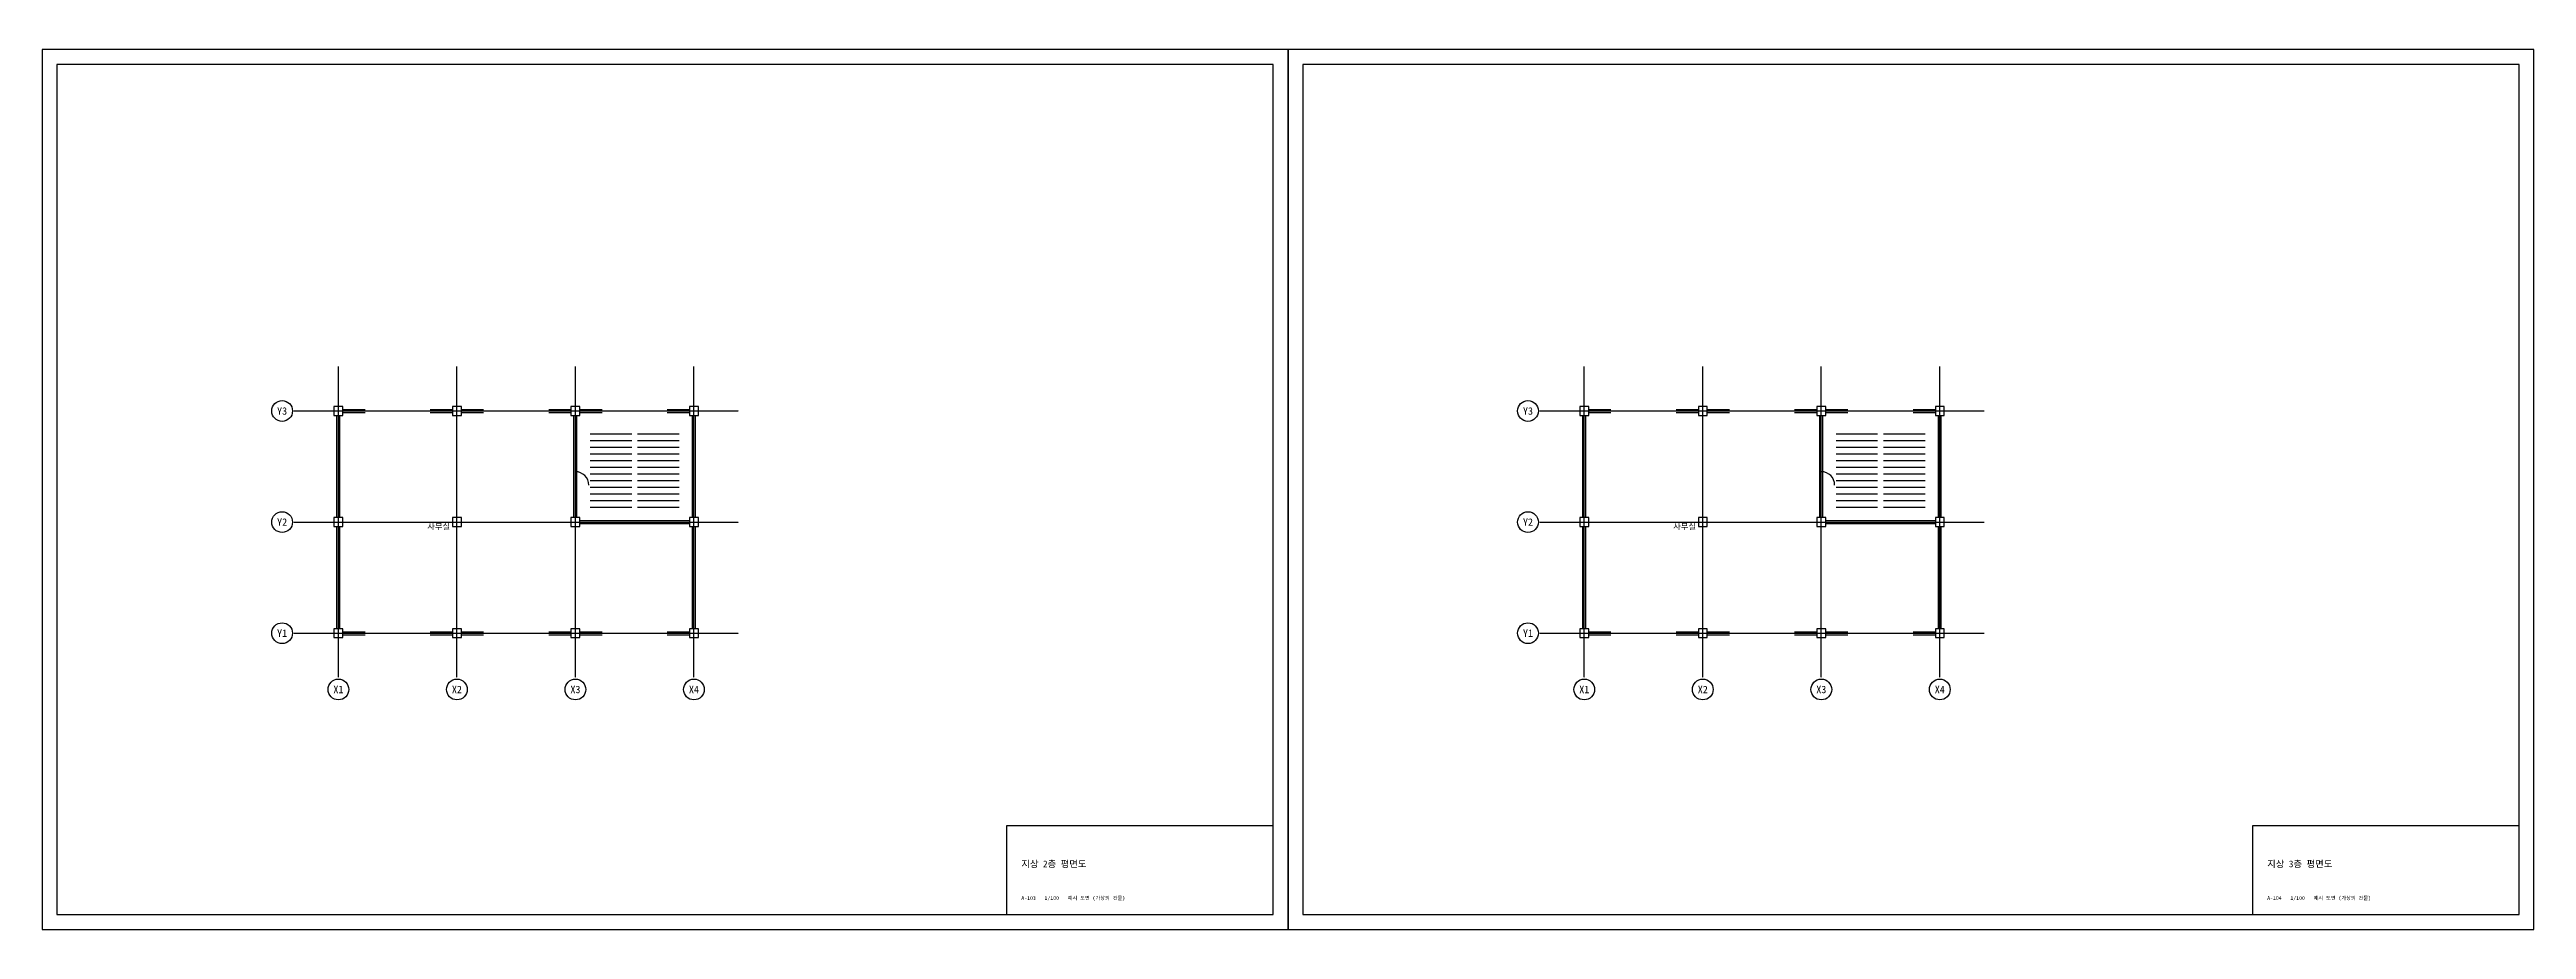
# Model space of a CAD drawing. Header units: millimetres. Extents: x 0 to 420500, y 0 to 59400.
# Drawn here: x 168700 to 335900, y 0 to 59400 of the extents above; entities that cross this region are included whole.
import ezdxf
from ezdxf.enums import TextEntityAlignment as Align

# ---------------------------------------------------------------- set-up
doc = ezdxf.new("R2010")
doc.units = ezdxf.units.MM
doc.linetypes.add('CENTER', pattern=[5.08, 3.175, -0.635, 0.635, -0.635])
for name, color, linetype in [('A-COL', 2, 'Continuous'), ('A-DOOR', 3, 'Continuous'), ('A-GRID', 1, 'Continuous'), ('A-STAIR', 6, 'Continuous'), ('A-TEXT', 7, 'Continuous'), ('A-WALL', 7, 'Continuous'), ('A-WIN', 4, 'Continuous'), ('SHEET', 7, 'Continuous')]:
    doc.layers.add(name, color=color, linetype=linetype)

msp = doc.modelspace()

# ---------------------------------------------------------------- linework, layer by layer
at = {"layer": 'A-COL'}
for points in [[(187900, 34700), (188500, 34700), (188500, 35300), (187900, 35300)], [(195900, 34700), (196500, 34700), (196500, 35300), (195900, 35300)], [(203900, 34700), (204500, 34700), (204500, 35300), (203900, 35300)], [(211900, 34700), (212500, 34700), (212500, 35300), (211900, 35300)], [(272000, 34700), (272600, 34700), (272600, 35300), (272000, 35300)], [(280000, 34700), (280600, 34700), (280600, 35300), (280000, 35300)], [(288000, 34700), (288600, 34700), (288600, 35300), (288000, 35300)], [(296000, 34700), (296600, 34700), (296600, 35300), (296000, 35300)], [(187900, 27200), (188500, 27200), (188500, 27800), (187900, 27800)], [(195900, 27200), (196500, 27200), (196500, 27800), (195900, 27800)], [(203900, 27200), (204500, 27200), (204500, 27800), (203900, 27800)], [(211900, 27200), (212500, 27200), (212500, 27800), (211900, 27800)], [(272000, 27200), (272600, 27200), (272600, 27800), (272000, 27800)], [(280000, 27200), (280600, 27200), (280600, 27800), (280000, 27800)], [(288000, 27200), (288600, 27200), (288600, 27800), (288000, 27800)], [(296000, 27200), (296600, 27200), (296600, 27800), (296000, 27800)], [(187900, 19700), (188500, 19700), (188500, 20300), (187900, 20300)], [(195900, 19700), (196500, 19700), (196500, 20300), (195900, 20300)], [(203900, 19700), (204500, 19700), (204500, 20300), (203900, 20300)], [(211900, 19700), (212500, 19700), (212500, 20300), (211900, 20300)], [(272000, 19700), (272600, 19700), (272600, 20300), (272000, 20300)], [(280000, 19700), (280600, 19700), (280600, 20300), (280000, 20300)], [(288000, 19700), (288600, 19700), (288600, 20300), (288000, 20300)], [(296000, 19700), (296600, 19700), (296600, 20300), (296000, 20300)]]:
    msp.add_lwpolyline(points, close=True, dxfattribs=at)
at = {"layer": 'A-DOOR'}
for centre in [(204200, 30000), (288300, 30000)]:
    msp.add_arc(centre, 900, 0, 90, dxfattribs=at)
at = {"layer": 'A-GRID', "linetype": 'CENTER'}
for p, q in [((188200, 17000), (188200, 38000)), ((196200, 17000), (196200, 38000)), ((204200, 17000), (204200, 38000)), ((212200, 17000), (212200, 38000)), ((272300, 17000), (272300, 38000)), ((280300, 17000), (280300, 38000)), ((288300, 17000), (288300, 38000)), ((296300, 17000), (296300, 38000)), ((185200, 35000), (215200, 35000)), ((269300, 35000), (299300, 35000)), ((185200, 27500), (215200, 27500)), ((269300, 27500), (299300, 27500)), ((185200, 20000), (215200, 20000)), ((269300, 20000), (299300, 20000))]:
    msp.add_line(p, q, dxfattribs=at)
at = {"layer": 'A-GRID'}
for centre in [(184400, 35000), (268500, 35000), (184400, 27500), (268500, 27500), (184400, 20000), (268500, 20000), (188200, 16200), (196200, 16200), (204200, 16200), (212200, 16200), (272300, 16200), (280300, 16200), (288300, 16200), (296300, 16200)]:
    msp.add_circle(centre, 700, dxfattribs=at)
at = {"layer": 'A-STAIR'}
for p, q in [((205200, 33450), (208000, 33450)), ((208400, 33450), (211200, 33450)), ((289300, 33450), (292100, 33450)), ((292500, 33450), (295300, 33450)), ((205200, 33000), (208000, 33000)), ((205200, 32550), (208000, 32550)), ((205200, 32100), (208000, 32100)), ((208400, 33000), (211200, 33000)), ((208400, 32550), (211200, 32550)), ((208400, 32100), (211200, 32100)), ((289300, 33000), (292100, 33000)), ((289300, 32550), (292100, 32550)), ((289300, 32100), (292100, 32100)), ((292500, 33000), (295300, 33000)), ((292500, 32550), (295300, 32550)), ((292500, 32100), (295300, 32100)), ((205200, 31650), (208000, 31650)), ((205200, 31200), (208000, 31200)), ((205200, 30750), (208000, 30750)), ((205200, 30300), (208000, 30300)), ((208400, 31650), (211200, 31650)), ((208400, 31200), (211200, 31200)), ((208400, 30750), (211200, 30750)), ((208400, 30300), (211200, 30300)), ((289300, 31650), (292100, 31650)), ((289300, 31200), (292100, 31200)), ((289300, 30750), (292100, 30750)), ((289300, 30300), (292100, 30300)), ((292500, 31650), (295300, 31650)), ((292500, 31200), (295300, 31200)), ((292500, 30750), (295300, 30750)), ((292500, 30300), (295300, 30300)), ((205200, 29850), (208000, 29850)), ((205200, 29400), (208000, 29400)), ((205200, 28950), (208000, 28950)), ((205200, 28500), (208000, 28500)), ((208400, 29850), (211200, 29850)), ((208400, 29400), (211200, 29400)), ((208400, 28950), (211200, 28950)), ((208400, 28500), (211200, 28500)), ((289300, 29850), (292100, 29850)), ((289300, 29400), (292100, 29400)), ((289300, 28950), (292100, 28950)), ((289300, 28500), (292100, 28500)), ((292500, 29850), (295300, 29850)), ((292500, 29400), (295300, 29400)), ((292500, 28950), (295300, 28950)), ((292500, 28500), (295300, 28500))]:
    msp.add_line(p, q, dxfattribs=at)
at = {"layer": 'A-WALL'}
for p, q in [((188100, 27800), (188100, 34700)), ((188300, 27800), (188300, 34700)), ((188500, 35100), (190000, 35100)), ((188500, 34900), (190000, 34900)), ((194400, 35100), (195900, 35100)), ((194400, 34900), (195900, 34900)), ((196500, 35100), (198000, 35100)), ((196500, 34900), (198000, 34900)), ((202400, 35100), (203900, 35100)), ((202400, 34900), (203900, 34900)), ((204100, 27800), (204100, 34700)), ((204300, 27800), (204300, 34700)), ((204500, 35100), (206000, 35100)), ((204500, 34900), (206000, 34900)), ((210400, 35100), (211900, 35100)), ((210400, 34900), (211900, 34900)), ((212100, 27800), (212100, 34700)), ((212300, 27800), (212300, 34700)), ((272200, 27800), (272200, 34700)), ((272400, 27800), (272400, 34700)), ((272600, 35100), (274100, 35100)), ((272600, 34900), (274100, 34900)), ((278500, 35100), (280000, 35100)), ((278500, 34900), (280000, 34900)), ((280600, 35100), (282100, 35100)), ((280600, 34900), (282100, 34900)), ((286500, 35100), (288000, 35100)), ((286500, 34900), (288000, 34900)), ((288200, 27800), (288200, 34700)), ((288400, 27800), (288400, 34700)), ((288600, 35100), (290100, 35100)), ((288600, 34900), (290100, 34900)), ((294500, 35100), (296000, 35100)), ((294500, 34900), (296000, 34900)), ((296200, 27800), (296200, 34700)), ((296400, 27800), (296400, 34700)), ((188100, 20300), (188100, 27200)), ((188300, 20300), (188300, 27200)), ((204500, 27600), (211900, 27600)), ((204500, 27400), (211900, 27400)), ((212100, 20300), (212100, 27200)), ((212300, 20300), (212300, 27200)), ((272200, 20300), (272200, 27200)), ((272400, 20300), (272400, 27200)), ((288600, 27600), (296000, 27600)), ((288600, 27400), (296000, 27400)), ((296200, 20300), (296200, 27200)), ((296400, 20300), (296400, 27200)), ((188500, 20100), (190000, 20100)), ((194400, 20100), (195900, 20100)), ((196500, 20100), (198000, 20100)), ((202400, 20100), (203900, 20100)), ((204500, 20100), (206000, 20100)), ((210400, 20100), (211900, 20100)), ((272600, 20100), (274100, 20100)), ((278500, 20100), (280000, 20100)), ((280600, 20100), (282100, 20100)), ((286500, 20100), (288000, 20100)), ((288600, 20100), (290100, 20100)), ((294500, 20100), (296000, 20100)), ((188500, 19900), (190000, 19900)), ((194400, 19900), (195900, 19900)), ((196500, 19900), (198000, 19900)), ((202400, 19900), (203900, 19900)), ((204500, 19900), (206000, 19900)), ((210400, 19900), (211900, 19900)), ((272600, 19900), (274100, 19900)), ((278500, 19900), (280000, 19900)), ((280600, 19900), (282100, 19900)), ((286500, 19900), (288000, 19900)), ((288600, 19900), (290100, 19900)), ((294500, 19900), (296000, 19900))]:
    msp.add_line(p, q, dxfattribs=at)
at = {"layer": 'A-WIN'}
for p, q in [((190000, 35000), (194400, 35000)), ((198000, 35000), (202400, 35000)), ((206000, 35000), (210400, 35000)), ((274100, 35000), (278500, 35000)), ((282100, 35000), (286500, 35000)), ((290100, 35000), (294500, 35000)), ((190000, 20000), (194400, 20000)), ((198000, 20000), (202400, 20000)), ((206000, 20000), (210400, 20000)), ((274100, 20000), (278500, 20000)), ((282100, 20000), (286500, 20000)), ((290100, 20000), (294500, 20000))]:
    msp.add_line(p, q, dxfattribs=at)
at = {"layer": 'SHEET'}
for points in [[(168200, 0), (252300, 0), (252300, 59400), (168200, 59400)], [(252300, 0), (336400, 0), (336400, 59400), (252300, 59400)], [(169200, 1000), (251300, 1000), (251300, 58400), (169200, 58400)], [(253300, 1000), (335400, 1000), (335400, 58400), (253300, 58400)], [(233300, 1000), (251300, 1000), (251300, 7000), (233300, 7000)], [(317400, 1000), (335400, 1000), (335400, 7000), (317400, 7000)]]:
    msp.add_lwpolyline(points, close=True, dxfattribs=at)

# ---------------------------------------------------------------- texts
at = {"layer": 'A-GRID'}
for s, p in [('Y3', (184400, 35000)), ('Y3', (268500, 35000)), ('Y2', (184400, 27500)), ('Y2', (268500, 27500)), ('Y1', (184400, 20000)), ('Y1', (268500, 20000)), ('X1', (188200, 16200)), ('X2', (196200, 16200)), ('X3', (204200, 16200)), ('X4', (212200, 16200)), ('X1', (272300, 16200)), ('X2', (280300, 16200)), ('X3', (288300, 16200)), ('X4', (296300, 16200))]:
    msp.add_text(s, height=500, dxfattribs=at).set_placement(p, align=Align.MIDDLE_CENTER)
at = {"layer": 'A-TEXT'}
for p in [(194200, 27000), (278300, 27000)]:
    msp.add_text('사무실', height=400, dxfattribs=at).set_placement(p)
at = {"layer": 'SHEET'}
for s, height, p in [('지상 2층 평면도', 450, (234300, 4200)), ('지상 3층 평면도', 450, (318400, 4200)), ('A-103   1/100   예시 도면 (가상의 건물)', 250, (234300, 2000)), ('A-104   1/100   예시 도면 (가상의 건물)', 250, (318400, 2000))]:
    msp.add_text(s, height=height, dxfattribs=at).set_placement(p)

doc.saveas('drawing.dxf')
